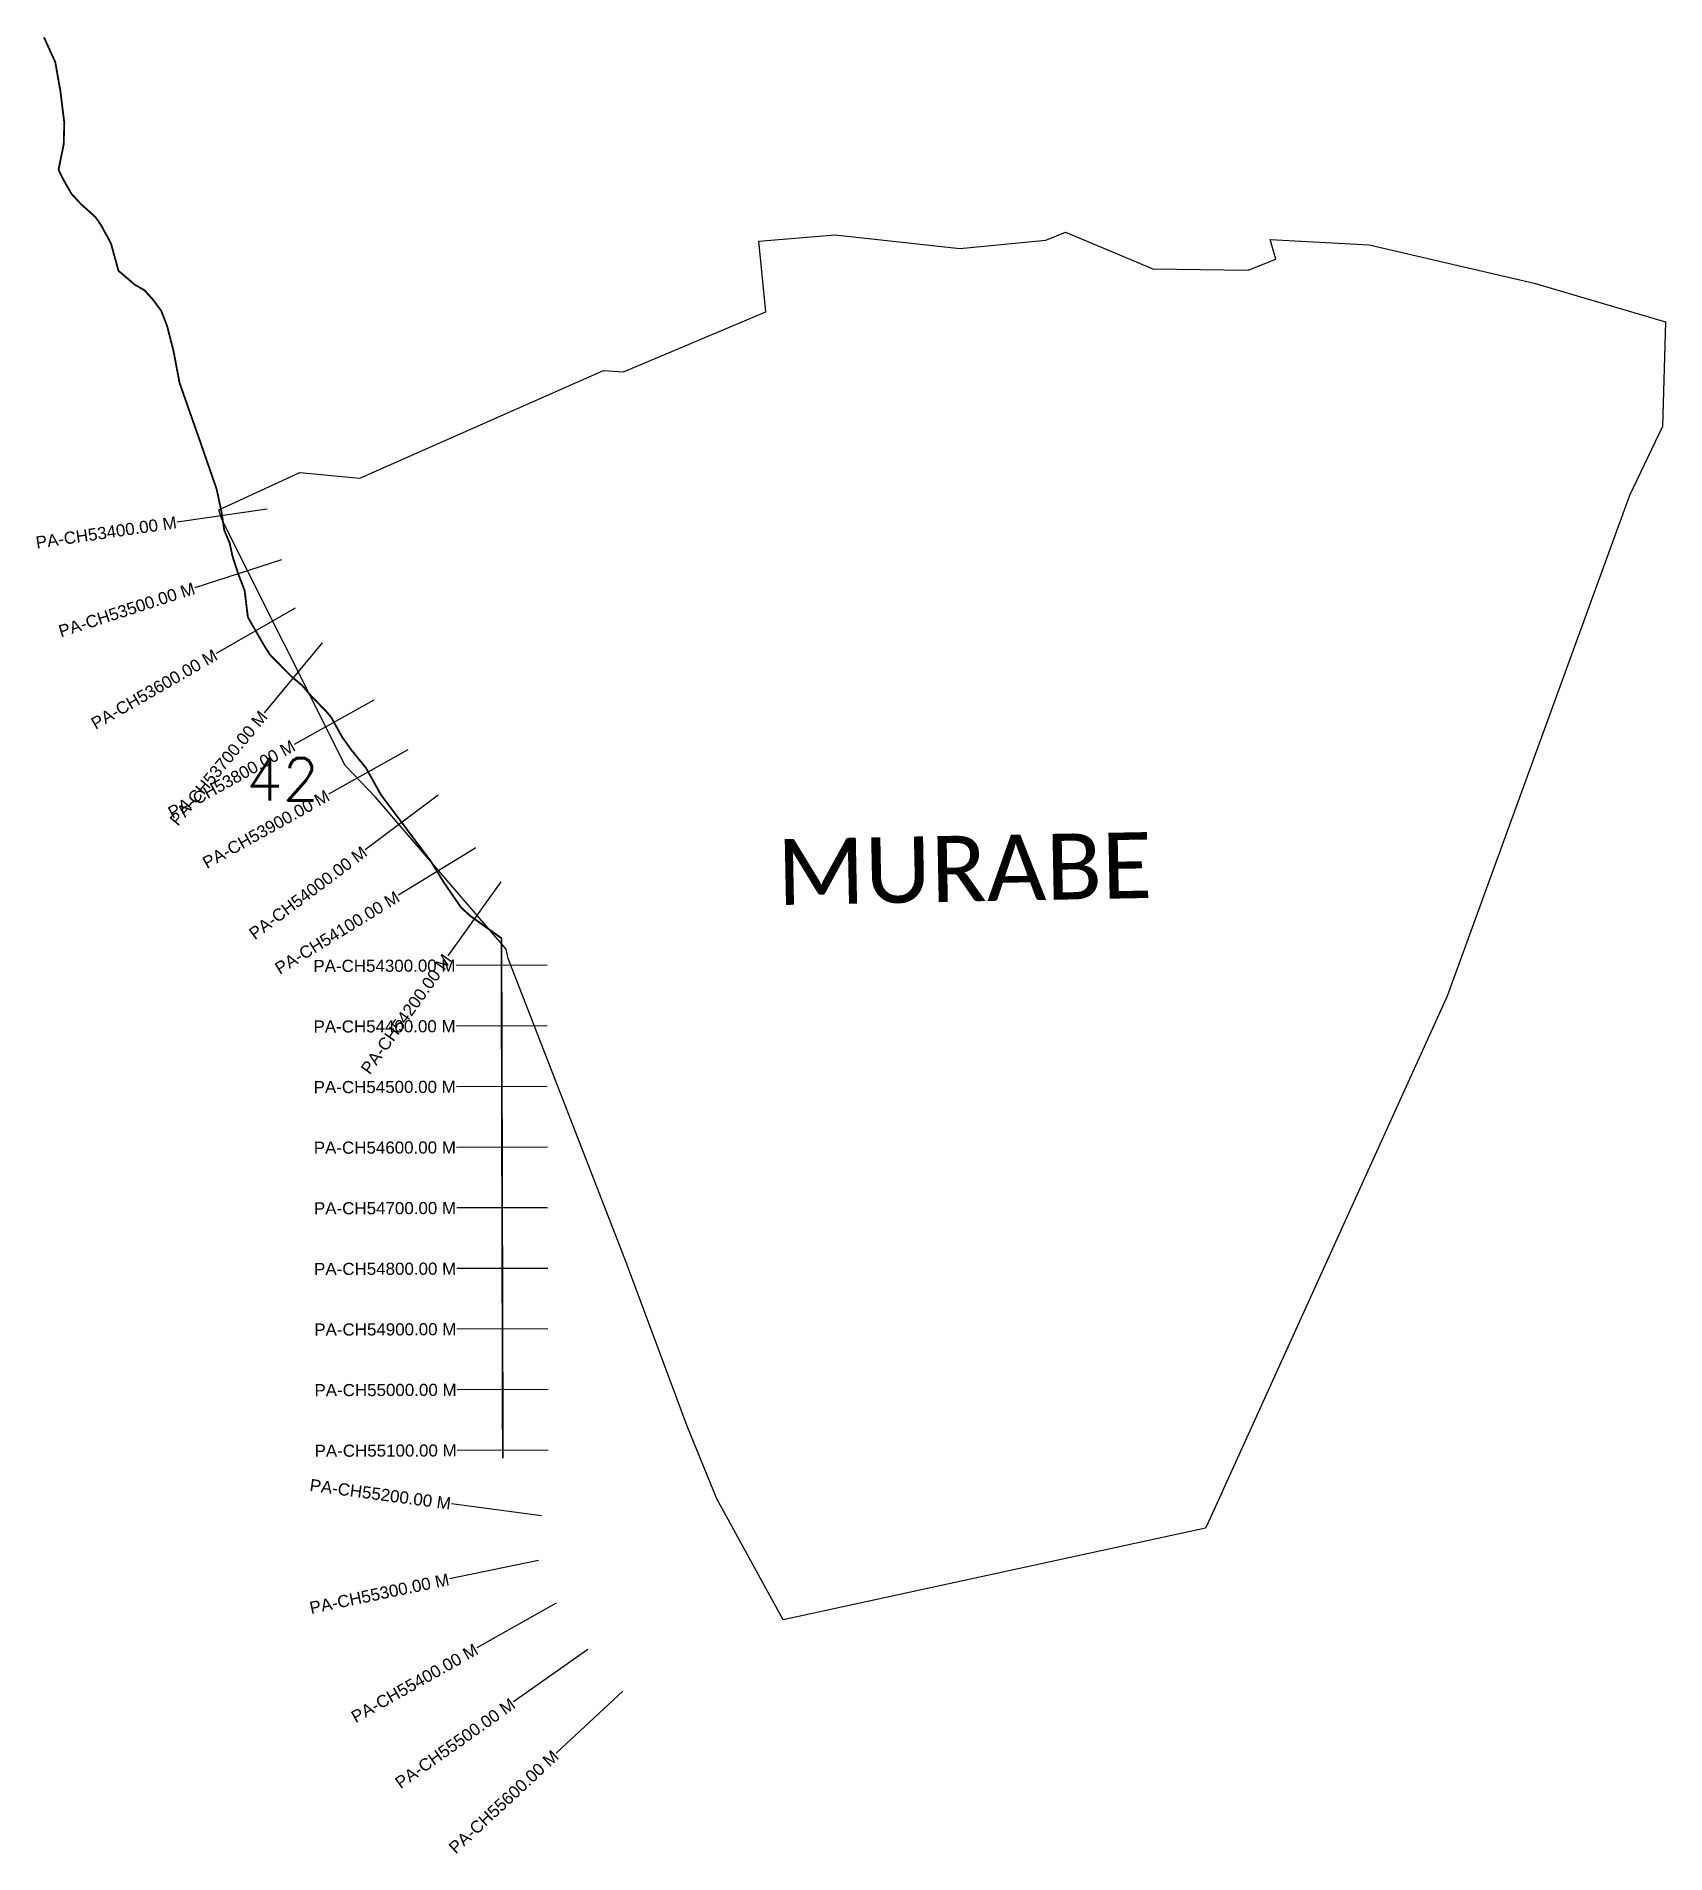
# Model space of a CAD drawing. Header units: metres. Extents: x 257613 to 260301, y 2182487 to 2185486.
import ezdxf
from ezdxf.enums import TextEntityAlignment as Align

# ---------------------------------------------------------------- set-up
doc = ezdxf.new("R2010")
doc.units = ezdxf.units.M
for name, color, linetype in [('CS', 134, 'Continuous'), ('CSMark', 6, 'Continuous'), ('NATURALLY PROTECTED', 3, 'Continuous'), ('village', 3, 'Continuous'), ('VILLAGE NAME', 250, 'Continuous')]:
    doc.layers.add(name, color=color, linetype=linetype)
doc.styles.add('DynamicDimensions', font='arial.ttf')
doc.styles.get("Standard").update_dxf_attribs({"font": 'simplex.shx'})

msp = doc.modelspace()

# ---------------------------------------------------------------- linework, layer by layer
at = {"color": 6, "flags": 128}
msp.add_lwpolyline([(258804.5, 2185147.6), (258930.7, 2185158.2)], dxfattribs=at)
at = {"layer": 'CS'}
for p, q in [((257993.2, 2184705.9), (257844.8, 2184684.3)), ((258016.9, 2184622.3), (257874.2, 2184576.1)), ((258039.5, 2184542.3), (257909.5, 2184467.5)), ((258084, 2184485.1), (257988.5, 2184369.4)), ((258169.2, 2184390.4), (258038, 2184317.6)), ((258225.6, 2184308.5), (258094.7, 2184235.3)), ((258275.3, 2184233.8), (258155.3, 2184143.7)), ((258337.9, 2184146.9), (258209.9, 2184068.7)), ((258378.7, 2184090.8), (258291.5, 2183968.8)), ((258455.1, 2183953), (258305.1, 2183952.6)), ((258455.3, 2183853), (258305.3, 2183852.6)), ((258455.6, 2183753), (258305.6, 2183752.6)), ((258455.8, 2183653), (258305.8, 2183652.6)), ((258456.1, 2183553), (258306.1, 2183552.6)), ((258456.3, 2183453), (258306.3, 2183452.6)), ((258456.6, 2183353), (258306.6, 2183352.6)), ((258456.6, 2183353), (258306.6, 2183352.6)), ((258456.9, 2183253), (258306.9, 2183252.6)), ((258456.9, 2183253), (258306.9, 2183252.6)), ((258457.1, 2183153), (258307.1, 2183152.6)), ((258457.1, 2183153), (258307.1, 2183152.6)), ((258446.1, 2183044.6), (258297.4, 2183064.5)), ((258446.1, 2183044.6), (258297.4, 2183064.5)), ((258441.1, 2182971), (258294.3, 2182940.4)), ((258441.1, 2182971), (258294.3, 2182940.4)), ((258470.2, 2182900.4), (258339.6, 2182826.7)), ((258470.2, 2182900.4), (258339.6, 2182826.7)), ((258522.4, 2182824.3), (258400, 2182737.6)), ((258522.4, 2182824.3), (258400, 2182737.6)), ((258580.2, 2182755.3), (258470.3, 2182653.2))]:
    msp.add_line(p, q, dxfattribs=at)
at = {"layer": 'NATURALLY PROTECTED', "const_width": 3, "flags": 128}
msp.add_lwpolyline([(257625.1, 2185484.3), (257643.8, 2185443.3), (257652.2, 2185395.8), (257658.7, 2185343.2), (257657.7, 2185307.7), (257649.2, 2185265.6), (257656.3, 2185251.1), (257670.5, 2185226.1), (257686, 2185209.3), (257710.4, 2185187.3), (257719.7, 2185173.7), (257735.7, 2185144.1), (257748.1, 2185099), (257774.9, 2185076.2), (257791.2, 2185066.7), (257804.5, 2185052), (257818.7, 2185032.8), (257828.1, 2185008.7), (257839, 2184966.1), (257848.9, 2184913.9), (257881.8, 2184820.2), (257909.9, 2184739.2), (257918.3, 2184699.9), (257922.5, 2184671.1), (257931.6, 2184649.5), (257936.3, 2184627.7), (257945.7, 2184598.8), (257956.2, 2184571.5), (257961.6, 2184527.3), (257988.2, 2184481.1), (257997.9, 2184465.7), (258012.8, 2184450.4), (258034.1, 2184429), (258051.2, 2184414.8), (258068, 2184395.2), (258075.7, 2184387.5), (258092.2, 2184370.4), (258099, 2184362.3), (258117, 2184329.9), (258131.6, 2184309.2), (258156.3, 2184278.8), (258181.2, 2184234.3), (258234.2, 2184163.6), (258263.9, 2184124), (258284.9, 2184089.7), (258300.9, 2184066.4), (258313, 2184048.8), (258328.1, 2184034.8), (258379.9, 2183997.7), (258380, 2183974.8), (258382.2, 2183139.3)], dxfattribs=at)
at = {"layer": 'village', "color": 6}
for points in [[(260300.7, 2185014.8, 0), (260295.7, 2184841.8, 0), (260241.2, 2184728.3, 0), (259940.1, 2183902.2, 0), (259549.6, 2183041.9, 0), (259541.5, 2183024, 0), (258844.9, 2182873, 0), (258735.2, 2183072.8, 0), (258686.2, 2183192.6, 0), (258586, 2183461.6, 0), (258390.8, 2183964.4, 0), (258387.6, 2183979.6, 0), (258171.9, 2184230.2, 0), (258122.3, 2184282.7, 0), (257918.5, 2184688.4, 0), (257913.6, 2184704.4, 0), (258047.4, 2184766.4, 0), (258146.5, 2184756.8, 0), (258548.5, 2184934.7, 0), (258581.3, 2184932.1, 0), (258815.9, 2185031.3, 0), (258804.5, 2185147.6, 0)], [(258930.7, 2185158.2, 0), (259136.2, 2185136, 0), (259278.3, 2185149.5, 0), (259310.3, 2185162.6, 0), (259454.5, 2185102.2, 0), (259611.7, 2185100, 0), (259657.8, 2185117.9, 0), (259648.2, 2185150.5, 0), (259811.6, 2185141.8, 0), (260083.7, 2185078.3, 0), (260300.7, 2185014.8, 0)]]:
    msp.add_polyline3d(points, dxfattribs=at)

# ---------------------------------------------------------------- texts
at = {"insert": (257958.9, 2184295), "char_height": 70, "attachment_point": 1}
msp.add_mtext_dynamic_manual_height_columns('42', width=95.172, gutter_width=1, heights=[0], dxfattribs=at)
at = {"layer": 'CSMark', "style": 'DynamicDimensions'}
for s, rotation, p in [('PA-CH53400.00 M', 8.2817, (257843.8, 2184684.2)), ('PA-CH53500.00 M', 17.9635, (257873.2, 2184575.7)), ('PA-CH53600.00 M', 29.9282, (257908.6, 2184467)), ('PA-CH53700.00 M', 50.4404, (257987.8, 2184368.7)), ('PA-CH53800.00 M', 29.0304, (258037.1, 2184317.1)), ('PA-CH53900.00 M', 29.2044, (258093.8, 2184234.8)), ('PA-CH54000.00 M', 36.8805, (258154.5, 2184143.1)), ('PA-CH54100.00 M', 31.4299, (258209, 2184068.1)), ('PA-CH54200.00 M', 54.417, (258290.9, 2183968)), ('PA-CH54300.00 M', 0.148, (258304.1, 2183952.6)), ('PA-CH54400.00 M', 0.148, (258304.3, 2183852.6)), ('PA-CH54500.00 M', 0.148, (258304.6, 2183752.6)), ('PA-CH54600.00 M', 0.148, (258304.8, 2183652.6)), ('PA-CH54700.00 M', 0.148, (258305.1, 2183552.6)), ('PA-CH54800.00 M', 0.148, (258305.3, 2183452.6)), ('PA-CH54900.00 M', 0.148, (258305.6, 2183352.6)), ('PA-CH55000.00 M', 0.148, (258305.9, 2183252.6)), ('PA-CH55100.00 M', 0.148, (258306.1, 2183152.6)), ('PA-CH55200.00 M', 352.3628, (258296.4, 2183064.6)), ('PA-CH55300.00 M', 11.7684, (258293.3, 2182940.2)), ('PA-CH55400.00 M', 29.433, (258338.7, 2182826.2)), ('PA-CH55500.00 M', 35.3186, (258399.2, 2182737)), ('PA-CH55600.00 M', 42.8769, (258469.5, 2182652.5))]:
    msp.add_text(s, height=20, rotation=rotation, dxfattribs=at).set_placement(p, align=Align.MIDDLE_RIGHT)
at = {"layer": 'VILLAGE NAME', "insert": (258833.5, 2184161.1), "char_height": 108.748, "attachment_point": 1, "rotation": 1.1028}
msp.add_mtext_dynamic_manual_height_columns('{\\fCalibri|b0|i0|c0|p34;MURABE}', width=726.929, gutter_width=543.7, heights=[0], dxfattribs=at)

doc.saveas('drawing.dxf')
